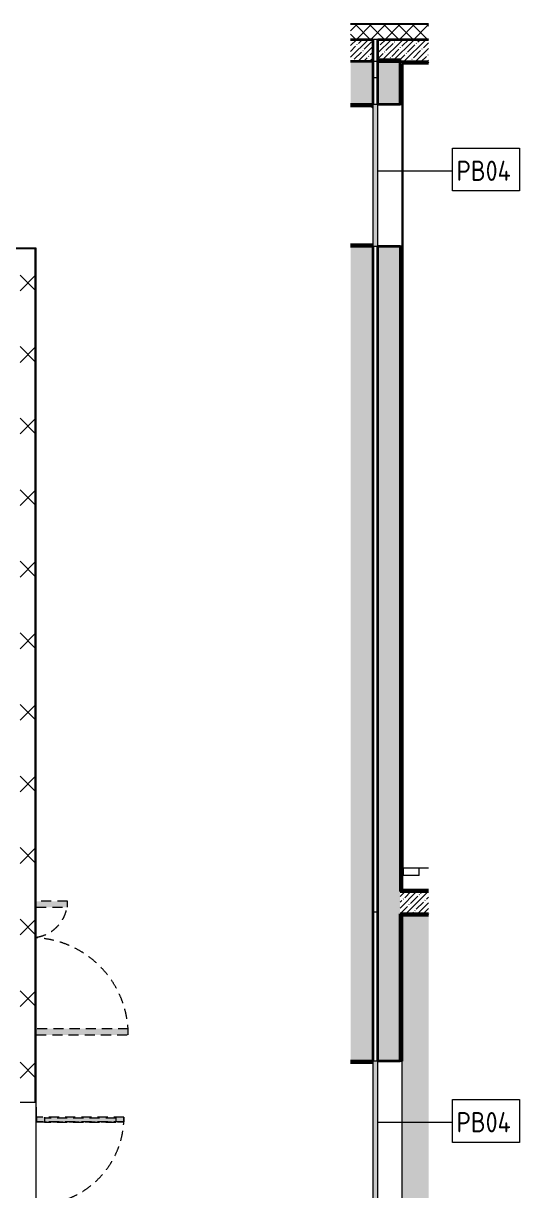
# Model space of a CAD drawing. Header units: millimetres. Extents: x -2911 to 191903, y -8553 to 29000.
# Drawn here: x 185032 to 189933, y 12246 to 23778 of the extents above; entities that cross this region are included whole.
import ezdxf

# ---------------------------------------------------------------- set-up
doc = ezdxf.new("R2010")
doc.units = ezdxf.units.MM
doc.linetypes.add('200_ШТРИХ__ш1_п0_6_', pattern=[160, 100, -60])
for name, color, linetype, lineweight in [('A-CLNG', 7, 'Continuous', 9), ('A-CLNG-PATT', 7, 'Continuous', 9), ('A-DETL', 7, 'Continuous', 9), ('A-DETL-MBND', 7, '200_ШТРИХ__ш1_п0_6_', 9), ('A-FLOR', 7, 'Continuous', 9), ('A-WALL', 7, 'Continuous', 9), ('A-WALL-4', 7, 'Continuous', 5), ('I-WALL', 7, 'Continuous', 9)]:
    doc.layers.add(name, color=color, linetype=linetype, lineweight=lineweight)
for name, color, linetype, lineweight, true_color in [('A-DETL-GENF-1', 1, 'Continuous', 9, 0xff0000), ('A-WALL-1', 7, 'Continuous', 25, 0x3c3c3c), ('A-WALL-2', 7, 'Continuous', 35, 0x3c3c3c), ('A-WALL-3', 7, 'Continuous', 13, 0x3c3c3c), ('A-WALL-FNSH-1', 7, 'Continuous', 9, 0x3c3c3c), ('A-WALL-FNSH-2', 7, 'Continuous', 13, 0x3c3c3c), ('G-ANNO-TEXT-1', 7, 'Continuous', 9, 0x3c3c3c)]:
    doc.layers.add(name, color=color, linetype=linetype, lineweight=lineweight, true_color=true_color)
doc.styles.add('GOST Common_2', font='GOST_Common.ttf', dxfattribs={"width": 0.9, "height": 200})
pattern_1 = [(45, (59919.87, 0), (-353.5534, 353.5534), []), (135, (59919.87, 0), (-353.5534, -353.5534), [])]
pattern_2 = [(45, (149992.89, 0), (-57.02463, 57.02463), []), (45, (150049.91, 0), (-57.02463, 57.02463), [100.806, -20.161, 3.353, -16.808])]
pattern_3 = [(0, (149992.887, 0), (121.92, 30.48), [10.058, -81.382, 10.058, -81.382, -487.68]), (0, (149992.887, 0), (121.92, 30.48), [-182.88, 10.058, -172.822, 10.058, -81.382, -213.36]), (0, (149992.887, 0), (121.92, 30.48), [-457.2, 10.058, -50.902, 10.058, -142.342]), (120, (150038.607, 15.24), (-87.356454, 90.345817), [10.058, -81.382, 10.058, -81.382, -487.68]), (120, (150038.607, 15.24), (-87.356454, 90.345817), [-182.88, 10.058, -172.822, 10.058, -81.382, -213.36]), (120, (150038.607, 15.24), (-87.356454, 90.345817), [-457.2, 10.058, -50.902, 10.058, -142.342]), (240, (150053.847, 76.2), (-34.563546, -120.825817), [10.058, -81.382, 10.058, -81.382, -487.68]), (240, (150053.847, 76.2), (-34.563546, -120.825817), [-182.88, 10.058, -172.822, 10.058, -81.382, -213.36]), (240, (150053.847, 76.2), (-34.563546, -120.825817), [-457.2, 10.058, -50.902, 10.058, -142.342])]

# ---------------------------------------------------------------- blocks, each defined once
blk = doc.blocks.new('110_Дверь_СКБ_2Ст_Наружная - ДН-3_1_л__ Двухстворчатая 1200 х2900 из подвала EI30-23667726-2_5_1_птичка')
at = {"layer": 'A-DETL-MBND'}
for points in [[(680, 989), (619, 989), (619, 79), (680, 79)], [(-581, 79), (-581, 389), (-641, 389), (-641, 79)]]:
    blk.add_hatch(color=256, dxfattribs=at).paths.add_polyline_path(points)
for p, q in [((680, 989), (619, 989)), ((619, 989), (619, 79)), ((680, 79), (680, 989)), ((-641, 389), (-641, 79)), ((-581, 389), (-641, 389)), ((-581, 79), (-581, 389))]:
    blk.add_line(p, q, dxfattribs=at)
for centre, radius, start, end in [((680, 29), 960, 90, 176.9815), ((-641, 29), 360, 8.166, 90)]:
    blk.add_arc(centre, radius, start, end, dxfattribs=at)
blk = doc.blocks.new('Дверь_Витражная_СКБ_2Ст - ВН-6-31912847-2_5_1_птичка')
at = {"layer": 'A-DETL-MBND'}
for points in [[(-643, -370), (-598, -370), (-598, -20), (-643, -20)], [(562, -884), (607, -884), (607, -20), (562, -20)]]:
    blk.add_hatch(color=256, dxfattribs=at).paths.add_polyline_path(points)
for p, q in [((-607, -20), (-715, -20)), ((-715, -20), (-607, -20)), ((-598, -20), (-643, -20)), ((-643, -370), (-643, -20)), ((-598, -20), (-643, -20)), ((-643, -20), (-643, -370)), ((-643, -100), (-598, -100)), ((-633, -290), (-633, -100)), ((-607, -370), (-607, -20)), ((-598, -370), (-598, -20)), ((-598, -370), (-598, -20)), ((-589, -290), (-589, -100)), ((553, -804), (553, -100)), ((562, -20), (607, -20)), ((562, -884), (562, -20)), ((562, -20), (562, -884)), ((607, -20), (562, -20)), ((607, -100), (562, -100)), ((597, -804), (597, -100)), ((607, -884), (607, -20)), ((607, -884), (607, -20)), ((607, -20), (715, -20)), ((607, -20), (715, -20)), ((607, -884), (607, -20)), ((-643, -290), (-598, -290)), ((-643, -370), (-598, -370)), ((-643, -370), (-598, -370)), ((607, -804), (562, -804)), ((607, -884), (562, -884)), ((562, -884), (607, -884))]:
    blk.add_line(p, q, dxfattribs=at)
for centre, radius, start, end in [((-607, -20), 350, 270, 0), ((607, -20), 864, 180, 270)]:
    blk.add_arc(centre, radius, start, end, dxfattribs=at)

msp = doc.modelspace()

# ---------------------------------------------------------------- hatches: boundary and pattern name
at = {"layer": 'A-CLNG-PATT'}
msp.add_hatch(color=256, dxfattribs=at).paths.add_polyline_path([(189032.9, 10470), (189032.9, 14960), (188773.9, 14959), (188773.9, 10470)])
at = {"layer": 'A-DETL-GENF-1'}
for points in [[(188532.9, 21575), (188532.9, 22975), (188482.9, 22975), (188482.9, 21575)], [(188532.9, 12125), (188532.9, 13525), (188482.9, 13525), (188482.9, 12125)]]:
    msp.add_hatch(color=256, dxfattribs=at).paths.add_polyline_path(points)
at = {"layer": 'A-WALL'}
h = msp.add_hatch(dxfattribs=at)
h.set_pattern_fill('FP_9', color=256, style=0, pattern_type=2)
h.set_pattern_definition([(45, (149992.89, 0), (-70.71068, 70.71068), []), (135, (149992.89, 0), (-70.71068, -70.71068), [])])
h.paths.add_polyline_path([(189032.9, 23620), (189032.9, 23770), (188262.9, 23770), (188262.9, 23620), (188575.4, 23620)])
at = {"layer": 'A-WALL-4'}
h = msp.add_hatch(dxfattribs=at)
h.set_pattern_fill('FP_76', color=256, style=0, pattern_type=2)
h.set_pattern_definition(pattern_1)
h.paths.add_polyline_path([(185149.9, 21400), (185149.9, 21550), (180070.1, 21550), (180070.1, 21400), (184999.9, 21400)])
h.paths.add_polyline_path([(179170.1, 21400), (179170.1, 21550), (177820.3, 21550), (177820.3, 21400), (178426.7, 21400)])
h.paths.add_polyline_path([(166369, 21400), (166770.3, 21400), (166770.3, 21550), (165470.1, 21550), (165470.1, 21400), (165969.9, 21400)])
h.paths.add_polyline_path([(168970.3, 21400), (168970.3, 21550), (167670.3, 21550), (167670.3, 21400), (168224, 21400)])
h.paths.add_polyline_path([(169870.3, 21400), (171169.9, 21400), (171169.9, 21550), (169870.3, 21550)])
h.paths.add_polyline_path([(176020.3, 21400), (176920.3, 21400), (176920.3, 21550), (175520.3, 21550), (175520.3, 21400), (175644.2, 21400)])
h.paths.add_polyline_path([(172069.9, 21400), (173220.3, 21400), (173220.3, 21550), (172069.9, 21550)])
h.paths.add_polyline_path([(159876.3, 21400), (161069.9, 21400), (161069.9, 21550), (156529.9, 21550), (156529.9, 21400), (158948.8, 21400)])
h.paths.add_polyline_path([(161969.9, 21400), (163170.1, 21400), (163170.1, 21550), (161969.9, 21550)])
h.paths.add_polyline_path([(153229.9, 21400), (153229.9, 21550), (152979.9, 21550), (152979.9, 21400)])
h = msp.add_hatch(dxfattribs=at)
h.set_pattern_fill('FP_76', color=256, style=0, pattern_type=2)
h.set_pattern_definition(pattern_1)
h.paths.add_polyline_path([(184999.9, -250), (185149.9, -250), (185149.9, 7700), (184999.9, 7700), (184999.9, -100)])
h.paths.add_polyline_path([(185149.9, 10000), (185149.9, 11920), (184999.9, 11920), (184999.9, 10000)])
h.paths.add_polyline_path([(185149.9, 13120), (185149.9, 21400), (184999.9, 21400), (184999.9, 13120)])
at = {"layer": 'I-WALL'}
h = msp.add_hatch(dxfattribs=at)
h.set_pattern_fill('FP_11', color=256, style=0, pattern_type=2)
h.set_pattern_definition(pattern_2)
h.paths.add_polyline_path([(188482.9, 23400), (188482.9, 23620), (188262.9, 23620), (188262.9, 23400)])
h = msp.add_hatch(dxfattribs=at)
h.set_pattern_fill('FP_11', color=256, style=0, pattern_type=2)
h.set_pattern_definition(pattern_2)
h.paths.add_polyline_path([(189032.9, 23400), (189032.9, 23620), (188532.9, 23620), (188532.9, 23400), (188752.9, 23400)])
h = msp.add_hatch(dxfattribs=at)
h.set_pattern_fill('FP_11', color=256, style=0, pattern_type=2)
h.set_pattern_definition(pattern_2)
h.paths.add_polyline_path([(188532.9, 10450), (188752.9, 10450), (188752.9, 12125), (188532.9, 12125), (188532.9, 10680)])
h.paths.add_polyline_path([(188532.9, 13525), (188752.9, 13525), (188752.9, 21575), (188532.9, 21575), (188532.9, 14824.5)])
h.paths.add_polyline_path([(188752.9, 22975), (188752.9, 23420.3), (188532.9, 23420.3), (188532.9, 22975)])
h = msp.add_hatch(dxfattribs=at)
h.set_pattern_fill('FP_11', color=256, style=0, pattern_type=2)
h.set_pattern_definition(pattern_2)
h.paths.add_polyline_path([(188262.9, 11200), (188482.9, 11200), (188482.9, 12125), (188262.9, 12125), (188262.9, 11773.2)])
h.paths.add_polyline_path([(188482.9, 13525), (188482.9, 21575), (188262.9, 21575), (188262.9, 13525)])
h.paths.add_polyline_path([(188262.9, 22975), (188482.9, 22975), (188482.9, 23400), (188262.9, 23400), (188262.9, 23004)])
h = msp.add_hatch(dxfattribs=at)
h.set_pattern_fill('FP_40', color=256, style=0, pattern_type=2)
h.set_pattern_definition(pattern_3)
h.paths.add_polyline_path([(189032.9, 23380), (189032.9, 23400), (188752.9, 23400), (188752.9, 23380), (188772.9, 23380)])
h = msp.add_hatch(dxfattribs=at)
h.set_pattern_fill('FP_40', color=256, style=0, pattern_type=2)
h.set_pattern_definition(pattern_3)
h.paths.add_polyline_path([(188772.9, 15200), (188772.9, 21575), (188752.9, 21575), (188752.9, 15200)])
h.paths.add_polyline_path([(188752.9, 22975), (188772.9, 22975), (188772.9, 23380), (188752.9, 23380), (188752.9, 23215.6)])
h = msp.add_hatch(dxfattribs=at)
h.set_pattern_fill('FP_40', color=256, style=0, pattern_type=2)
h.set_pattern_definition(pattern_3)
h.paths.add_polyline_path([(188482.9, 22955), (188482.9, 22975), (188262.9, 22975), (188262.9, 22955)])
h = msp.add_hatch(dxfattribs=at)
h.set_pattern_fill('FP_40', color=256, style=0, pattern_type=2)
h.set_pattern_definition(pattern_3)
h.paths.add_polyline_path([(188262.9, 21575), (188482.9, 21575), (188482.9, 21595), (188262.9, 21595)])
h = msp.add_hatch(dxfattribs=at)
h.set_pattern_fill('FP_40', color=256, style=0, pattern_type=2)
h.set_pattern_definition(pattern_3)
h.paths.add_polyline_path([(188772.9, 15200), (189032.9, 15200), (189032.9, 15220), (188752.9, 15220), (188752.9, 15200)])
h = msp.add_hatch(dxfattribs=at)
h.set_pattern_fill('FP_11', color=256, style=0, pattern_type=2)
h.set_pattern_definition(pattern_2)
h.paths.add_polyline_path([(188752.9, 14980), (189032.9, 14980), (189032.9, 15200), (188752.9, 15200)])
h = msp.add_hatch(dxfattribs=at)
h.set_pattern_fill('FP_40', color=256, style=0, pattern_type=2)
h.set_pattern_definition(pattern_3)
h.paths.add_polyline_path([(188752.9, 14960), (189032.9, 14960), (189032.9, 14980), (188752.9, 14980)])
h = msp.add_hatch(dxfattribs=at)
h.set_pattern_fill('FP_40', color=256, style=0, pattern_type=2)
h.set_pattern_definition(pattern_3)
h.paths.add_polyline_path([(188752.9, 10450), (188772.9, 10450), (188772.9, 12125), (188752.9, 12125), (188752.9, 11010.4)])
h.paths.add_polyline_path([(188752.9, 13525), (188772.9, 13525), (188772.9, 14960), (188752.9, 14960), (188752.9, 14824.5)])
h = msp.add_hatch(dxfattribs=at)
h.set_pattern_fill('FP_40', color=256, style=0, pattern_type=2)
h.set_pattern_definition(pattern_3)
h.paths.add_polyline_path([(188262.9, 13505), (188482.9, 13505), (188482.9, 13525), (188262.9, 13525)])

# ---------------------------------------------------------------- linework, layer by layer
at = {"layer": 'A-CLNG'}
msp.add_line((188773.9, 12125), (188773.9, 14960), dxfattribs=at)
at = {"layer": 'A-DETL'}
for p, q in [((188482.9, 22975), (188482.9, 21575)), ((188532.9, 22975), (188482.9, 22975)), ((188532.9, 21575), (188532.9, 22975)), ((188482.9, 21575), (188532.9, 21575)), ((188482.9, 13525), (188482.9, 12125)), ((188532.9, 13525), (188482.9, 13525)), ((188532.9, 12125), (188532.9, 13525))]:
    msp.add_line(p, q, dxfattribs=at)
at = {"layer": 'A-FLOR'}
for p, q in [((188782.9, 15430), (188782.9, 23380.2)), ((189032.9, 15430), (188782.9, 15430)), ((188482.9, 15000), (188532.9, 15000))]:
    msp.add_line(p, q, dxfattribs=at)
at = {"layer": 'A-WALL'}
for p, q in [((188262.9, 23770), (189032.9, 23770)), ((188772.9, 23379), (188773.9, 23379)), ((185152.9, 21553), (180070.1, 21553)), ((185149.9, 21550), (180070.1, 21550)), ((185149.9, 13120), (185149.9, 21550)), ((185152.9, 13120), (185152.9, 21553))]:
    msp.add_line(p, q, dxfattribs=at)
at = {"layer": 'A-WALL-1'}
for p, q in [((188772.9, 23380), (189032.9, 23380)), ((188772.9, 23380), (188772.9, 22975)), ((188262.9, 22975), (188262.9, 22975)), ((188482.9, 22955), (188262.9, 22955)), ((188477.9, 22945), (188477.9, 22965)), ((188477.9, 22965), (188482.9, 22965)), ((188772.9, 22975), (188752.9, 22975)), ((188482.9, 22945), (188477.9, 22945)), ((188262.9, 21595), (188482.9, 21595)), ((188262.9, 21575), (188262.9, 21575)), ((188752.9, 21575), (188772.9, 21575)), ((188772.9, 21575), (188772.9, 15200)), ((188752.9, 15220), (189032.9, 15220)), ((189032.9, 14960), (188772.9, 14960)), ((188772.9, 14960), (188772.9, 13525)), ((188482.9, 13505), (188262.9, 13505)), ((188772.9, 13525), (188752.9, 13525))]:
    msp.add_line(p, q, dxfattribs=at)
at = {"layer": 'A-WALL-2'}
for p, q in [((188262.9, 23620), (188482.9, 23620)), ((188482.9, 23620), (188482.9, 22975)), ((188532.9, 22975), (188532.9, 23620)), ((188532.9, 23620), (189032.9, 23620)), ((188532.9, 23420.3), (188752.9, 23420.3)), ((188752.9, 22975), (188752.9, 23420.3)), ((188482.9, 23400), (188262.9, 23400)), ((188532.9, 23400), (189032.9, 23400)), ((188482.9, 22975), (188262.9, 22975)), ((188752.9, 22975), (188532.9, 22975)), ((188262.9, 21575), (188482.9, 21575)), ((188482.9, 21575), (188482.9, 13525)), ((188532.9, 13525), (188532.9, 21575)), ((188532.9, 21575), (188752.9, 21575)), ((188752.9, 21575), (188752.9, 15200)), ((188752.9, 15200), (189032.9, 15200)), ((189032.9, 14980), (188752.9, 14980)), ((188752.9, 13525), (188752.9, 14980)), ((188482.9, 13525), (188262.9, 13525)), ((188752.9, 13525), (188532.9, 13525))]:
    msp.add_line(p, q, dxfattribs=at)
at = {"layer": 'A-WALL-3'}
msp.add_line((188532.9, 23620), (188482.9, 23620), dxfattribs=at)
at = {"layer": 'A-WALL-4'}
for p, q in [((185157.9, 21558), (172069.9, 21558)), ((185157.9, -258), (185157.9, 21558)), ((184999.9, 13120), (185157.9, 13120))]:
    msp.add_line(p, q, dxfattribs=at)
at = {"layer": 'A-WALL-FNSH-1'}
msp.add_line((188262.9, 23778), (189032.9, 23778), dxfattribs=at)
at = {"layer": 'A-WALL-FNSH-2'}
for p, q in [((188262.9, 23773), (189032.9, 23773)), ((189032.9, 23379), (188773.9, 23379)), ((188773.9, 23379), (188773.9, 22975)), ((188773.9, 22975), (188772.9, 22975)), ((188772.9, 21575), (188773.9, 21575)), ((188773.9, 21575), (188773.9, 15220.5)), ((188773.9, 15220.5), (188772.9, 15220.5)), ((189032.9, 14959), (188773.9, 14959)), ((188773.9, 14959), (188773.9, 13525)), ((188262.9, 13506), (188482.9, 13506)), ((188262.9, 13505), (188262.9, 13505)), ((188773.9, 13525), (188772.9, 13525))]:
    msp.add_line(p, q, dxfattribs=at)
at = {"layer": 'G-ANNO-TEXT-1'}
for p, q in [((188525.5, 22321.7), (189269.8, 22321.7)), ((188525.5, 12921.7), (189269.8, 12921.7))]:
    msp.add_line(p, q, dxfattribs=at)
at = {"layer": 'G-ANNO-TEXT-1', "flags": 128}
for points in [[(189269.8, 22546.2), (189933, 22546.2), (189933, 22122.2), (189269.8, 22122.2)], [(189269.8, 13146.2), (189933, 13146.2), (189933, 12722.2), (189269.8, 12722.2)]]:
    msp.add_lwpolyline(points, close=True, dxfattribs=at)
at = {"layer": 'I-WALL'}
for p, q in [((188532.9, 23399.7), (188482.9, 23399.7)), ((188482.9, 23242.7), (188532.9, 23242.7)), ((188772.9, 22975), (188772.9, 21575)), ((188773.9, 21575), (188773.9, 22975)), ((188939.9, 15358), (188772.9, 15358)), ((188782.9, 15430), (188782.9, 15358)), ((188939.9, 15358), (188939.9, 15430)), ((188772.9, 12125), (188772.9, 13525))]:
    msp.add_line(p, q, dxfattribs=at)

# ---------------------------------------------------------------- block references
at = {"layer": 'A-DETL-MBND'}
for name, p, rotation in [('110_Дверь_СКБ_2Ст_Наружная - ДН-3_1_л__ Двухстворчатая 1200 х2900 из подвала EI30-23667726-2_5_1_птичка', (185078.9, 14464.5), 269.9999999999999), ('Дверь_Витражная_СКБ_2Ст - ВН-6-31912847-2_5_1_птичка', (185140.9, 12365), 89.99999999999957)]:
    msp.add_blockref(name, p, dxfattribs=dict(at, rotation=rotation))

# ---------------------------------------------------------------- texts
at = {"layer": 'G-ANNO-TEXT-1', "char_height": 200, "width": 699.873, "attachment_point": 1, "style": 'GOST Common_2'}
for insert in [(189309.8, 22421.7), (189309.8, 13021.7)]:
    msp.add_mtext('PB04', dxfattribs=dict(at, insert=insert))

doc.saveas('drawing.dxf')
